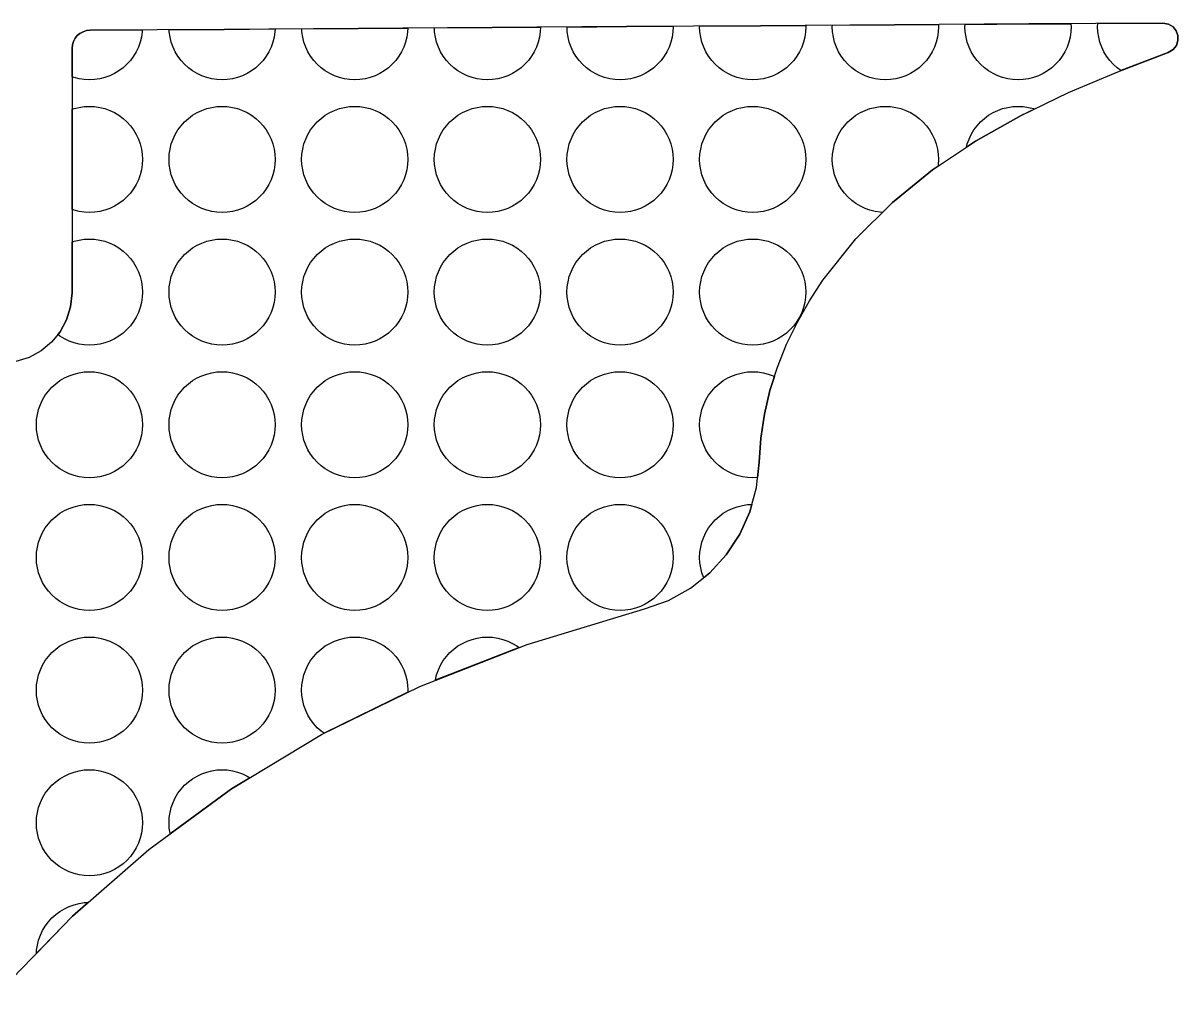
# Model space of a CAD drawing. Header units: millimetres. Extents: x 16 to 138, y -290 to -202.
# Drawn here: x 77.51 to 99.27, y -220.07 to -201.87 of the extents above; entities that cross this region are included whole.
import ezdxf

# ---------------------------------------------------------------- set-up
doc = ezdxf.new("R2010")
doc.units = ezdxf.units.MM
doc.layers.add('background', color=7, linetype='Continuous')
doc.layers.add('outline_2', color=3, linetype='Continuous')

msp = doc.modelspace()

# ---------------------------------------------------------------- linework, layer by layer
at = {"layer": 'background'}
for points in [[(86.348, -201.958), (87.255, -201.952), (87.251, -202.041), (87.236, -202.138), (87.212, -202.233), (87.179, -202.325), (87.137, -202.414), (87.087, -202.498), (87.028, -202.577), (86.962, -202.65), (86.89, -202.716), (86.811, -202.774), (86.727, -202.824), (86.638, -202.866), (86.546, -202.899), (86.45, -202.923), (86.353, -202.938), (86.255, -202.943), (86.157, -202.938), (86.06, -202.923), (85.965, -202.899), (85.873, -202.866), (85.784, -202.824), (85.7, -202.774), (85.621, -202.716), (85.548, -202.65), (85.482, -202.577), (85.424, -202.498), (85.373, -202.414), (85.331, -202.325), (85.298, -202.233), (85.275, -202.138), (85.26, -202.041), (85.256, -201.965)], [(88.875, -201.941), (89.755, -201.935), (89.755, -201.943), (89.751, -202.041), (89.736, -202.138), (89.712, -202.233), (89.679, -202.325), (89.637, -202.414), (89.587, -202.498), (89.528, -202.577), (89.462, -202.65), (89.39, -202.716), (89.311, -202.774), (89.227, -202.824), (89.138, -202.866), (89.046, -202.899), (88.95, -202.923), (88.853, -202.938), (88.755, -202.943), (88.657, -202.938), (88.56, -202.923), (88.465, -202.899), (88.373, -202.866), (88.284, -202.824), (88.2, -202.774), (88.121, -202.716), (88.048, -202.65), (87.982, -202.577), (87.924, -202.498), (87.873, -202.414), (87.831, -202.325), (87.798, -202.233), (87.775, -202.138), (87.76, -202.041), (87.756, -201.949)], [(91.402, -201.925), (92.254, -201.919), (92.255, -201.943), (92.251, -202.041), (92.236, -202.138), (92.212, -202.233), (92.179, -202.325), (92.137, -202.414), (92.087, -202.498), (92.028, -202.577), (91.962, -202.65), (91.89, -202.716), (91.811, -202.774), (91.727, -202.824), (91.638, -202.866), (91.546, -202.899), (91.45, -202.923), (91.353, -202.938), (91.255, -202.943), (91.157, -202.938), (91.06, -202.923), (90.965, -202.899), (90.873, -202.866), (90.784, -202.824), (90.7, -202.774), (90.621, -202.716), (90.548, -202.65), (90.482, -202.577), (90.424, -202.498), (90.373, -202.414), (90.331, -202.325), (90.298, -202.233), (90.275, -202.138), (90.26, -202.041), (90.255, -201.943), (90.256, -201.932)], [(93.929, -201.908), (94.753, -201.902), (94.755, -201.943), (94.751, -202.041), (94.736, -202.138), (94.712, -202.233), (94.679, -202.325), (94.637, -202.414), (94.587, -202.498), (94.528, -202.577), (94.462, -202.65), (94.39, -202.716), (94.311, -202.774), (94.227, -202.824), (94.138, -202.866), (94.046, -202.899), (93.95, -202.923), (93.853, -202.938), (93.755, -202.943), (93.657, -202.938), (93.56, -202.923), (93.465, -202.899), (93.373, -202.866), (93.284, -202.824), (93.2, -202.774), (93.121, -202.716), (93.048, -202.65), (92.982, -202.577), (92.924, -202.498), (92.873, -202.414), (92.831, -202.325), (92.798, -202.233), (92.775, -202.138), (92.76, -202.041), (92.755, -201.943), (92.757, -201.916)], [(96.456, -201.891), (97.253, -201.886), (97.255, -201.943), (97.251, -202.041), (97.236, -202.138), (97.212, -202.233), (97.179, -202.325), (97.137, -202.414), (97.087, -202.498), (97.028, -202.577), (96.962, -202.65), (96.89, -202.716), (96.811, -202.774), (96.727, -202.824), (96.638, -202.866), (96.546, -202.899), (96.45, -202.923), (96.353, -202.938), (96.255, -202.943), (96.157, -202.938), (96.06, -202.923), (95.965, -202.899), (95.873, -202.866), (95.784, -202.824), (95.7, -202.774), (95.621, -202.716), (95.548, -202.65), (95.482, -202.577), (95.424, -202.498), (95.373, -202.414), (95.331, -202.325), (95.298, -202.233), (95.275, -202.138), (95.26, -202.041), (95.255, -201.943), (95.258, -201.899)], [(98.983, -201.874), (99.092, -201.893), (99.176, -201.944), (99.235, -202.019), (99.266, -202.108), (99.268, -202.203), (99.239, -202.294), (99.177, -202.372), (99.082, -202.427), (98.191, -202.768), (98.121, -202.716), (98.048, -202.65), (97.982, -202.577), (97.924, -202.498), (97.873, -202.414), (97.831, -202.325), (97.798, -202.233), (97.775, -202.138), (97.76, -202.041), (97.755, -201.943), (97.758, -201.882)], [(78.455, -202.218), (78.486, -202.16), (78.527, -202.11), (78.577, -202.068), (78.635, -202.036), (78.699, -202.016), (78.767, -202.008), (79.752, -202.002), (79.751, -202.041), (79.736, -202.138), (79.712, -202.233), (79.679, -202.325), (79.637, -202.414), (79.587, -202.498), (79.528, -202.577), (79.462, -202.65), (79.39, -202.716), (79.311, -202.774), (79.227, -202.824), (79.138, -202.866), (79.046, -202.899), (78.95, -202.923), (78.853, -202.938), (78.755, -202.943), (78.657, -202.938), (78.56, -202.923), (78.465, -202.899), (78.427, -202.886), (78.427, -202.354), (78.435, -202.282)], [(81.294, -201.992), (82.253, -201.985), (82.251, -202.041), (82.236, -202.138), (82.212, -202.233), (82.179, -202.325), (82.137, -202.414), (82.087, -202.498), (82.028, -202.577), (81.962, -202.65), (81.89, -202.716), (81.811, -202.774), (81.727, -202.824), (81.638, -202.866), (81.546, -202.899), (81.45, -202.923), (81.353, -202.938), (81.255, -202.943), (81.157, -202.938), (81.06, -202.923), (80.965, -202.899), (80.873, -202.866), (80.784, -202.824), (80.7, -202.774), (80.621, -202.716), (80.548, -202.65), (80.482, -202.577), (80.424, -202.498), (80.373, -202.414), (80.331, -202.325), (80.298, -202.233), (80.275, -202.138), (80.26, -202.041), (80.258, -201.998)], [(83.821, -201.975), (84.754, -201.969), (84.751, -202.041), (84.736, -202.138), (84.712, -202.233), (84.679, -202.325), (84.637, -202.414), (84.587, -202.498), (84.528, -202.577), (84.462, -202.65), (84.39, -202.716), (84.311, -202.774), (84.227, -202.824), (84.138, -202.866), (84.046, -202.899), (83.95, -202.923), (83.853, -202.938), (83.755, -202.943), (83.657, -202.938), (83.56, -202.923), (83.465, -202.899), (83.373, -202.866), (83.284, -202.824), (83.2, -202.774), (83.121, -202.716), (83.048, -202.65), (82.982, -202.577), (82.924, -202.498), (82.873, -202.414), (82.831, -202.325), (82.798, -202.233), (82.775, -202.138), (82.76, -202.041), (82.757, -201.982)], [(78.427, -205.229), (78.427, -204.654), (78.427, -204.079), (78.427, -203.504), (78.427, -203.499), (78.465, -203.486), (78.56, -203.462), (78.657, -203.447), (78.755, -203.443), (78.853, -203.447), (78.95, -203.462), (79.046, -203.486), (79.138, -203.519), (79.227, -203.561), (79.311, -203.611), (79.39, -203.67), (79.462, -203.735), (79.528, -203.808), (79.587, -203.887), (79.637, -203.971), (79.679, -204.06), (79.712, -204.152), (79.736, -204.247), (79.751, -204.345), (79.755, -204.443), (79.751, -204.541), (79.736, -204.638), (79.712, -204.733), (79.679, -204.825), (79.637, -204.914), (79.587, -204.998), (79.528, -205.077), (79.462, -205.15), (79.39, -205.216), (79.311, -205.274), (79.227, -205.324), (79.138, -205.366), (79.046, -205.399), (78.95, -205.423), (78.853, -205.438), (78.755, -205.443), (78.657, -205.438), (78.56, -205.423), (78.465, -205.399), (78.427, -205.386)], [(82.255, -204.443), (82.251, -204.541), (82.236, -204.638), (82.212, -204.733), (82.179, -204.825), (82.137, -204.914), (82.087, -204.998), (82.028, -205.077), (81.962, -205.15), (81.89, -205.216), (81.811, -205.274), (81.727, -205.324), (81.638, -205.366), (81.546, -205.399), (81.45, -205.423), (81.353, -205.438), (81.255, -205.443), (81.157, -205.438), (81.06, -205.423), (80.965, -205.399), (80.873, -205.366), (80.784, -205.324), (80.7, -205.274), (80.621, -205.216), (80.548, -205.15), (80.482, -205.077), (80.424, -204.998), (80.373, -204.914), (80.331, -204.825), (80.298, -204.733), (80.275, -204.638), (80.26, -204.541), (80.255, -204.443), (80.26, -204.345), (80.275, -204.247), (80.298, -204.152), (80.331, -204.06), (80.373, -203.971), (80.424, -203.887), (80.482, -203.808), (80.548, -203.735), (80.621, -203.67), (80.7, -203.611), (80.784, -203.561), (80.873, -203.519), (80.965, -203.486), (81.06, -203.462), (81.157, -203.447), (81.255, -203.443), (81.353, -203.447), (81.45, -203.462), (81.546, -203.486), (81.638, -203.519), (81.727, -203.561), (81.811, -203.611), (81.89, -203.67), (81.962, -203.735), (82.028, -203.808), (82.087, -203.887), (82.137, -203.971), (82.179, -204.06), (82.212, -204.152), (82.236, -204.247), (82.251, -204.345)], [(84.755, -204.443), (84.751, -204.541), (84.736, -204.638), (84.712, -204.733), (84.679, -204.825), (84.637, -204.914), (84.587, -204.998), (84.528, -205.077), (84.462, -205.15), (84.39, -205.216), (84.311, -205.274), (84.227, -205.324), (84.138, -205.366), (84.046, -205.399), (83.95, -205.423), (83.853, -205.438), (83.755, -205.443), (83.657, -205.438), (83.56, -205.423), (83.465, -205.399), (83.373, -205.366), (83.284, -205.324), (83.2, -205.274), (83.121, -205.216), (83.048, -205.15), (82.982, -205.077), (82.924, -204.998), (82.873, -204.914), (82.831, -204.825), (82.798, -204.733), (82.775, -204.638), (82.76, -204.541), (82.755, -204.443), (82.76, -204.345), (82.775, -204.247), (82.798, -204.152), (82.831, -204.06), (82.873, -203.971), (82.924, -203.887), (82.982, -203.808), (83.048, -203.735), (83.121, -203.67), (83.2, -203.611), (83.284, -203.561), (83.373, -203.519), (83.465, -203.486), (83.56, -203.462), (83.657, -203.447), (83.755, -203.443), (83.853, -203.447), (83.95, -203.462), (84.046, -203.486), (84.138, -203.519), (84.227, -203.561), (84.311, -203.611), (84.39, -203.67), (84.462, -203.735), (84.528, -203.808), (84.587, -203.887), (84.637, -203.971), (84.679, -204.06), (84.712, -204.152), (84.736, -204.247), (84.751, -204.345)], [(87.255, -204.443), (87.251, -204.541), (87.236, -204.638), (87.212, -204.733), (87.179, -204.825), (87.137, -204.914), (87.087, -204.998), (87.028, -205.077), (86.962, -205.15), (86.89, -205.216), (86.811, -205.274), (86.727, -205.324), (86.638, -205.366), (86.546, -205.399), (86.45, -205.423), (86.353, -205.438), (86.255, -205.443), (86.157, -205.438), (86.06, -205.423), (85.965, -205.399), (85.873, -205.366), (85.784, -205.324), (85.7, -205.274), (85.621, -205.216), (85.548, -205.15), (85.482, -205.077), (85.424, -204.998), (85.373, -204.914), (85.331, -204.825), (85.298, -204.733), (85.275, -204.638), (85.26, -204.541), (85.255, -204.443), (85.26, -204.345), (85.275, -204.247), (85.298, -204.152), (85.331, -204.06), (85.373, -203.971), (85.424, -203.887), (85.482, -203.808), (85.548, -203.735), (85.621, -203.67), (85.7, -203.611), (85.784, -203.561), (85.873, -203.519), (85.965, -203.486), (86.06, -203.462), (86.157, -203.447), (86.255, -203.443), (86.353, -203.447), (86.45, -203.462), (86.546, -203.486), (86.638, -203.519), (86.727, -203.561), (86.811, -203.611), (86.89, -203.67), (86.962, -203.735), (87.028, -203.808), (87.087, -203.887), (87.137, -203.971), (87.179, -204.06), (87.212, -204.152), (87.236, -204.247), (87.251, -204.345)], [(89.755, -204.443), (89.751, -204.541), (89.736, -204.638), (89.712, -204.733), (89.679, -204.825), (89.637, -204.914), (89.587, -204.998), (89.528, -205.077), (89.462, -205.15), (89.39, -205.216), (89.311, -205.274), (89.227, -205.324), (89.138, -205.366), (89.046, -205.399), (88.95, -205.423), (88.853, -205.438), (88.755, -205.443), (88.657, -205.438), (88.56, -205.423), (88.465, -205.399), (88.373, -205.366), (88.284, -205.324), (88.2, -205.274), (88.121, -205.216), (88.048, -205.15), (87.982, -205.077), (87.924, -204.998), (87.873, -204.914), (87.831, -204.825), (87.798, -204.733), (87.775, -204.638), (87.76, -204.541), (87.755, -204.443), (87.76, -204.345), (87.775, -204.247), (87.798, -204.152), (87.831, -204.06), (87.873, -203.971), (87.924, -203.887), (87.982, -203.808), (88.048, -203.735), (88.121, -203.67), (88.2, -203.611), (88.284, -203.561), (88.373, -203.519), (88.465, -203.486), (88.56, -203.462), (88.657, -203.447), (88.755, -203.443), (88.853, -203.447), (88.95, -203.462), (89.046, -203.486), (89.138, -203.519), (89.227, -203.561), (89.311, -203.611), (89.39, -203.67), (89.462, -203.735), (89.528, -203.808), (89.587, -203.887), (89.637, -203.971), (89.679, -204.06), (89.712, -204.152), (89.736, -204.247), (89.751, -204.345)], [(92.255, -204.443), (92.251, -204.541), (92.236, -204.638), (92.212, -204.733), (92.179, -204.825), (92.137, -204.914), (92.087, -204.998), (92.028, -205.077), (91.962, -205.15), (91.89, -205.216), (91.811, -205.274), (91.727, -205.324), (91.638, -205.366), (91.546, -205.399), (91.45, -205.423), (91.353, -205.438), (91.255, -205.443), (91.157, -205.438), (91.06, -205.423), (90.965, -205.399), (90.873, -205.366), (90.784, -205.324), (90.7, -205.274), (90.621, -205.216), (90.548, -205.15), (90.482, -205.077), (90.424, -204.998), (90.373, -204.914), (90.331, -204.825), (90.298, -204.733), (90.275, -204.638), (90.26, -204.541), (90.255, -204.443), (90.26, -204.345), (90.275, -204.247), (90.298, -204.152), (90.331, -204.06), (90.373, -203.971), (90.424, -203.887), (90.482, -203.808), (90.548, -203.735), (90.621, -203.67), (90.7, -203.611), (90.784, -203.561), (90.873, -203.519), (90.965, -203.486), (91.06, -203.462), (91.157, -203.447), (91.255, -203.443), (91.353, -203.447), (91.45, -203.462), (91.546, -203.486), (91.638, -203.519), (91.727, -203.561), (91.811, -203.611), (91.89, -203.67), (91.962, -203.735), (92.028, -203.808), (92.087, -203.887), (92.137, -203.971), (92.179, -204.06), (92.212, -204.152), (92.236, -204.247), (92.251, -204.345)], [(94.646, -204.641), (93.891, -205.252), (93.703, -205.44), (93.657, -205.438), (93.56, -205.423), (93.465, -205.399), (93.373, -205.366), (93.284, -205.324), (93.2, -205.274), (93.121, -205.216), (93.048, -205.15), (92.982, -205.077), (92.924, -204.998), (92.873, -204.914), (92.831, -204.825), (92.798, -204.733), (92.775, -204.638), (92.76, -204.541), (92.755, -204.443), (92.76, -204.345), (92.775, -204.247), (92.798, -204.152), (92.831, -204.06), (92.873, -203.971), (92.924, -203.887), (92.982, -203.808), (93.048, -203.735), (93.121, -203.67), (93.2, -203.611), (93.284, -203.561), (93.373, -203.519), (93.465, -203.486), (93.56, -203.462), (93.657, -203.447), (93.755, -203.443), (93.853, -203.447), (93.95, -203.462), (94.046, -203.486), (94.138, -203.519), (94.227, -203.561), (94.311, -203.611), (94.39, -203.67), (94.462, -203.735), (94.528, -203.808), (94.587, -203.887), (94.637, -203.971), (94.679, -204.06), (94.712, -204.152), (94.736, -204.247), (94.751, -204.345), (94.755, -204.443), (94.751, -204.541), (94.746, -204.574)], [(96.312, -203.616), (95.456, -204.099), (95.283, -204.214), (95.298, -204.152), (95.331, -204.06), (95.373, -203.971), (95.424, -203.887), (95.482, -203.808), (95.548, -203.735), (95.621, -203.67), (95.7, -203.611), (95.784, -203.561), (95.873, -203.519), (95.965, -203.486), (96.06, -203.462), (96.157, -203.447), (96.255, -203.443), (96.353, -203.447), (96.45, -203.462), (96.546, -203.486), (96.566, -203.493)], [(78.201, -207.693), (78.323, -207.468), (78.401, -207.22), (78.427, -206.954), (78.427, -206.379), (78.427, -205.999), (78.465, -205.986), (78.56, -205.962), (78.657, -205.947), (78.755, -205.943), (78.853, -205.947), (78.95, -205.962), (79.046, -205.986), (79.138, -206.019), (79.227, -206.061), (79.311, -206.111), (79.39, -206.17), (79.462, -206.235), (79.528, -206.308), (79.587, -206.387), (79.637, -206.471), (79.679, -206.56), (79.712, -206.652), (79.736, -206.747), (79.751, -206.845), (79.755, -206.943), (79.751, -207.041), (79.736, -207.138), (79.712, -207.233), (79.679, -207.325), (79.637, -207.414), (79.587, -207.498), (79.528, -207.577), (79.462, -207.65), (79.39, -207.716), (79.311, -207.774), (79.227, -207.824), (79.138, -207.866), (79.046, -207.899), (78.95, -207.923), (78.853, -207.938), (78.755, -207.943), (78.657, -207.938), (78.56, -207.923), (78.465, -207.899), (78.373, -207.866), (78.284, -207.824), (78.2, -207.774), (78.159, -207.744)], [(82.255, -206.943), (82.251, -207.041), (82.236, -207.138), (82.212, -207.233), (82.179, -207.325), (82.137, -207.414), (82.087, -207.498), (82.028, -207.577), (81.962, -207.65), (81.89, -207.716), (81.811, -207.774), (81.727, -207.824), (81.638, -207.866), (81.546, -207.899), (81.45, -207.923), (81.353, -207.938), (81.255, -207.943), (81.157, -207.938), (81.06, -207.923), (80.965, -207.899), (80.873, -207.866), (80.784, -207.824), (80.7, -207.774), (80.621, -207.716), (80.548, -207.65), (80.482, -207.577), (80.424, -207.498), (80.373, -207.414), (80.331, -207.325), (80.298, -207.233), (80.275, -207.138), (80.26, -207.041), (80.255, -206.943), (80.26, -206.845), (80.275, -206.747), (80.298, -206.652), (80.331, -206.56), (80.373, -206.471), (80.424, -206.387), (80.482, -206.308), (80.548, -206.235), (80.621, -206.17), (80.7, -206.111), (80.784, -206.061), (80.873, -206.019), (80.965, -205.986), (81.06, -205.962), (81.157, -205.947), (81.255, -205.943), (81.353, -205.947), (81.45, -205.962), (81.546, -205.986), (81.638, -206.019), (81.727, -206.061), (81.811, -206.111), (81.89, -206.17), (81.962, -206.235), (82.028, -206.308), (82.087, -206.387), (82.137, -206.471), (82.179, -206.56), (82.212, -206.652), (82.236, -206.747), (82.251, -206.845)], [(84.755, -206.943), (84.751, -207.041), (84.736, -207.138), (84.712, -207.233), (84.679, -207.325), (84.637, -207.414), (84.587, -207.498), (84.528, -207.577), (84.462, -207.65), (84.39, -207.716), (84.311, -207.774), (84.227, -207.824), (84.138, -207.866), (84.046, -207.899), (83.95, -207.923), (83.853, -207.938), (83.755, -207.943), (83.657, -207.938), (83.56, -207.923), (83.465, -207.899), (83.373, -207.866), (83.284, -207.824), (83.2, -207.774), (83.121, -207.716), (83.048, -207.65), (82.982, -207.577), (82.924, -207.498), (82.873, -207.414), (82.831, -207.325), (82.798, -207.233), (82.775, -207.138), (82.76, -207.041), (82.755, -206.943), (82.76, -206.845), (82.775, -206.747), (82.798, -206.652), (82.831, -206.56), (82.873, -206.471), (82.924, -206.387), (82.982, -206.308), (83.048, -206.235), (83.121, -206.17), (83.2, -206.111), (83.284, -206.061), (83.373, -206.019), (83.465, -205.986), (83.56, -205.962), (83.657, -205.947), (83.755, -205.943), (83.853, -205.947), (83.95, -205.962), (84.046, -205.986), (84.138, -206.019), (84.227, -206.061), (84.311, -206.111), (84.39, -206.17), (84.462, -206.235), (84.528, -206.308), (84.587, -206.387), (84.637, -206.471), (84.679, -206.56), (84.712, -206.652), (84.736, -206.747), (84.751, -206.845)], [(87.255, -206.943), (87.251, -207.041), (87.236, -207.138), (87.212, -207.233), (87.179, -207.325), (87.137, -207.414), (87.087, -207.498), (87.028, -207.577), (86.962, -207.65), (86.89, -207.716), (86.811, -207.774), (86.727, -207.824), (86.638, -207.866), (86.546, -207.899), (86.45, -207.923), (86.353, -207.938), (86.255, -207.943), (86.157, -207.938), (86.06, -207.923), (85.965, -207.899), (85.873, -207.866), (85.784, -207.824), (85.7, -207.774), (85.621, -207.716), (85.548, -207.65), (85.482, -207.577), (85.424, -207.498), (85.373, -207.414), (85.331, -207.325), (85.298, -207.233), (85.275, -207.138), (85.26, -207.041), (85.255, -206.943), (85.26, -206.845), (85.275, -206.747), (85.298, -206.652), (85.331, -206.56), (85.373, -206.471), (85.424, -206.387), (85.482, -206.308), (85.548, -206.235), (85.621, -206.17), (85.7, -206.111), (85.784, -206.061), (85.873, -206.019), (85.965, -205.986), (86.06, -205.962), (86.157, -205.947), (86.255, -205.943), (86.353, -205.947), (86.45, -205.962), (86.546, -205.986), (86.638, -206.019), (86.727, -206.061), (86.811, -206.111), (86.89, -206.17), (86.962, -206.235), (87.028, -206.308), (87.087, -206.387), (87.137, -206.471), (87.179, -206.56), (87.212, -206.652), (87.236, -206.747), (87.251, -206.845)], [(89.755, -206.943), (89.751, -207.041), (89.736, -207.138), (89.712, -207.233), (89.679, -207.325), (89.637, -207.414), (89.587, -207.498), (89.528, -207.577), (89.462, -207.65), (89.39, -207.716), (89.311, -207.774), (89.227, -207.824), (89.138, -207.866), (89.046, -207.899), (88.95, -207.923), (88.853, -207.938), (88.755, -207.943), (88.657, -207.938), (88.56, -207.923), (88.465, -207.899), (88.373, -207.866), (88.284, -207.824), (88.2, -207.774), (88.121, -207.716), (88.048, -207.65), (87.982, -207.577), (87.924, -207.498), (87.873, -207.414), (87.831, -207.325), (87.798, -207.233), (87.775, -207.138), (87.76, -207.041), (87.755, -206.943), (87.76, -206.845), (87.775, -206.747), (87.798, -206.652), (87.831, -206.56), (87.873, -206.471), (87.924, -206.387), (87.982, -206.308), (88.048, -206.235), (88.121, -206.17), (88.2, -206.111), (88.284, -206.061), (88.373, -206.019), (88.465, -205.986), (88.56, -205.962), (88.657, -205.947), (88.755, -205.943), (88.853, -205.947), (88.95, -205.962), (89.046, -205.986), (89.138, -206.019), (89.227, -206.061), (89.311, -206.111), (89.39, -206.17), (89.462, -206.235), (89.528, -206.308), (89.587, -206.387), (89.637, -206.471), (89.679, -206.56), (89.712, -206.652), (89.736, -206.747), (89.751, -206.845)], [(92.255, -206.943), (92.251, -207.041), (92.236, -207.138), (92.212, -207.233), (92.179, -207.325), (92.137, -207.414), (92.087, -207.498), (92.028, -207.577), (91.962, -207.65), (91.89, -207.716), (91.811, -207.774), (91.727, -207.824), (91.638, -207.866), (91.546, -207.899), (91.45, -207.923), (91.353, -207.938), (91.255, -207.943), (91.157, -207.938), (91.06, -207.923), (90.965, -207.899), (90.873, -207.866), (90.784, -207.824), (90.7, -207.774), (90.621, -207.716), (90.548, -207.65), (90.482, -207.577), (90.424, -207.498), (90.373, -207.414), (90.331, -207.325), (90.298, -207.233), (90.275, -207.138), (90.26, -207.041), (90.255, -206.943), (90.26, -206.845), (90.275, -206.747), (90.298, -206.652), (90.331, -206.56), (90.373, -206.471), (90.424, -206.387), (90.482, -206.308), (90.548, -206.235), (90.621, -206.17), (90.7, -206.111), (90.784, -206.061), (90.873, -206.019), (90.965, -205.986), (91.06, -205.962), (91.157, -205.947), (91.255, -205.943), (91.353, -205.947), (91.45, -205.962), (91.546, -205.986), (91.638, -206.019), (91.727, -206.061), (91.811, -206.111), (91.89, -206.17), (91.962, -206.235), (92.028, -206.308), (92.087, -206.387), (92.137, -206.471), (92.179, -206.56), (92.212, -206.652), (92.236, -206.747), (92.251, -206.845)], [(79.755, -209.443), (79.751, -209.541), (79.736, -209.638), (79.712, -209.733), (79.679, -209.825), (79.637, -209.914), (79.587, -209.998), (79.528, -210.077), (79.462, -210.15), (79.39, -210.216), (79.311, -210.274), (79.227, -210.324), (79.138, -210.366), (79.046, -210.399), (78.95, -210.423), (78.853, -210.438), (78.755, -210.443), (78.657, -210.438), (78.56, -210.423), (78.465, -210.399), (78.373, -210.366), (78.284, -210.324), (78.2, -210.274), (78.121, -210.216), (78.048, -210.15), (77.982, -210.077), (77.924, -209.998), (77.873, -209.914), (77.831, -209.825), (77.798, -209.733), (77.775, -209.638), (77.76, -209.541), (77.755, -209.443), (77.76, -209.345), (77.775, -209.247), (77.798, -209.152), (77.831, -209.06), (77.873, -208.971), (77.924, -208.887), (77.982, -208.808), (78.048, -208.735), (78.121, -208.67), (78.2, -208.611), (78.284, -208.561), (78.373, -208.519), (78.465, -208.486), (78.56, -208.462), (78.657, -208.447), (78.755, -208.443), (78.853, -208.447), (78.95, -208.462), (79.046, -208.486), (79.138, -208.519), (79.227, -208.561), (79.311, -208.611), (79.39, -208.67), (79.462, -208.735), (79.528, -208.808), (79.587, -208.887), (79.637, -208.971), (79.679, -209.06), (79.712, -209.152), (79.736, -209.247), (79.751, -209.345)], [(82.255, -209.443), (82.251, -209.541), (82.236, -209.638), (82.212, -209.733), (82.179, -209.825), (82.137, -209.914), (82.087, -209.998), (82.028, -210.077), (81.962, -210.15), (81.89, -210.216), (81.811, -210.274), (81.727, -210.324), (81.638, -210.366), (81.546, -210.399), (81.45, -210.423), (81.353, -210.438), (81.255, -210.443), (81.157, -210.438), (81.06, -210.423), (80.965, -210.399), (80.873, -210.366), (80.784, -210.324), (80.7, -210.274), (80.621, -210.216), (80.548, -210.15), (80.482, -210.077), (80.424, -209.998), (80.373, -209.914), (80.331, -209.825), (80.298, -209.733), (80.275, -209.638), (80.26, -209.541), (80.255, -209.443), (80.26, -209.345), (80.275, -209.247), (80.298, -209.152), (80.331, -209.06), (80.373, -208.971), (80.424, -208.887), (80.482, -208.808), (80.548, -208.735), (80.621, -208.67), (80.7, -208.611), (80.784, -208.561), (80.873, -208.519), (80.965, -208.486), (81.06, -208.462), (81.157, -208.447), (81.255, -208.443), (81.353, -208.447), (81.45, -208.462), (81.546, -208.486), (81.638, -208.519), (81.727, -208.561), (81.811, -208.611), (81.89, -208.67), (81.962, -208.735), (82.028, -208.808), (82.087, -208.887), (82.137, -208.971), (82.179, -209.06), (82.212, -209.152), (82.236, -209.247), (82.251, -209.345)], [(84.755, -209.443), (84.751, -209.541), (84.736, -209.638), (84.712, -209.733), (84.679, -209.825), (84.637, -209.914), (84.587, -209.998), (84.528, -210.077), (84.462, -210.15), (84.39, -210.216), (84.311, -210.274), (84.227, -210.324), (84.138, -210.366), (84.046, -210.399), (83.95, -210.423), (83.853, -210.438), (83.755, -210.443), (83.657, -210.438), (83.56, -210.423), (83.465, -210.399), (83.373, -210.366), (83.284, -210.324), (83.2, -210.274), (83.121, -210.216), (83.048, -210.15), (82.982, -210.077), (82.924, -209.998), (82.873, -209.914), (82.831, -209.825), (82.798, -209.733), (82.775, -209.638), (82.76, -209.541), (82.755, -209.443), (82.76, -209.345), (82.775, -209.247), (82.798, -209.152), (82.831, -209.06), (82.873, -208.971), (82.924, -208.887), (82.982, -208.808), (83.048, -208.735), (83.121, -208.67), (83.2, -208.611), (83.284, -208.561), (83.373, -208.519), (83.465, -208.486), (83.56, -208.462), (83.657, -208.447), (83.755, -208.443), (83.853, -208.447), (83.95, -208.462), (84.046, -208.486), (84.138, -208.519), (84.227, -208.561), (84.311, -208.611), (84.39, -208.67), (84.462, -208.735), (84.528, -208.808), (84.587, -208.887), (84.637, -208.971), (84.679, -209.06), (84.712, -209.152), (84.736, -209.247), (84.751, -209.345)], [(87.255, -209.443), (87.251, -209.541), (87.236, -209.638), (87.212, -209.733), (87.179, -209.825), (87.137, -209.914), (87.087, -209.998), (87.028, -210.077), (86.962, -210.15), (86.89, -210.216), (86.811, -210.274), (86.727, -210.324), (86.638, -210.366), (86.546, -210.399), (86.45, -210.423), (86.353, -210.438), (86.255, -210.443), (86.157, -210.438), (86.06, -210.423), (85.965, -210.399), (85.873, -210.366), (85.784, -210.324), (85.7, -210.274), (85.621, -210.216), (85.548, -210.15), (85.482, -210.077), (85.424, -209.998), (85.373, -209.914), (85.331, -209.825), (85.298, -209.733), (85.275, -209.638), (85.26, -209.541), (85.255, -209.443), (85.26, -209.345), (85.275, -209.247), (85.298, -209.152), (85.331, -209.06), (85.373, -208.971), (85.424, -208.887), (85.482, -208.808), (85.548, -208.735), (85.621, -208.67), (85.7, -208.611), (85.784, -208.561), (85.873, -208.519), (85.965, -208.486), (86.06, -208.462), (86.157, -208.447), (86.255, -208.443), (86.353, -208.447), (86.45, -208.462), (86.546, -208.486), (86.638, -208.519), (86.727, -208.561), (86.811, -208.611), (86.89, -208.67), (86.962, -208.735), (87.028, -208.808), (87.087, -208.887), (87.137, -208.971), (87.179, -209.06), (87.212, -209.152), (87.236, -209.247), (87.251, -209.345)], [(89.755, -209.443), (89.751, -209.541), (89.736, -209.638), (89.712, -209.733), (89.679, -209.825), (89.637, -209.914), (89.587, -209.998), (89.528, -210.077), (89.462, -210.15), (89.39, -210.216), (89.311, -210.274), (89.227, -210.324), (89.138, -210.366), (89.046, -210.399), (88.95, -210.423), (88.853, -210.438), (88.755, -210.443), (88.657, -210.438), (88.56, -210.423), (88.465, -210.399), (88.373, -210.366), (88.284, -210.324), (88.2, -210.274), (88.121, -210.216), (88.048, -210.15), (87.982, -210.077), (87.924, -209.998), (87.873, -209.914), (87.831, -209.825), (87.798, -209.733), (87.775, -209.638), (87.76, -209.541), (87.755, -209.443), (87.76, -209.345), (87.775, -209.247), (87.798, -209.152), (87.831, -209.06), (87.873, -208.971), (87.924, -208.887), (87.982, -208.808), (88.048, -208.735), (88.121, -208.67), (88.2, -208.611), (88.284, -208.561), (88.373, -208.519), (88.465, -208.486), (88.56, -208.462), (88.657, -208.447), (88.755, -208.443), (88.853, -208.447), (88.95, -208.462), (89.046, -208.486), (89.138, -208.519), (89.227, -208.561), (89.311, -208.611), (89.39, -208.67), (89.462, -208.735), (89.528, -208.808), (89.587, -208.887), (89.637, -208.971), (89.679, -209.06), (89.712, -209.152), (89.736, -209.247), (89.751, -209.345)], [(91.58, -208.795), (91.474, -209.242), (91.405, -209.692), (91.374, -210.145), (91.344, -210.438), (91.255, -210.443), (91.157, -210.438), (91.06, -210.423), (90.965, -210.399), (90.873, -210.366), (90.784, -210.324), (90.7, -210.274), (90.621, -210.216), (90.548, -210.15), (90.482, -210.077), (90.424, -209.998), (90.373, -209.914), (90.331, -209.825), (90.298, -209.733), (90.275, -209.638), (90.26, -209.541), (90.255, -209.443), (90.26, -209.345), (90.275, -209.247), (90.298, -209.152), (90.331, -209.06), (90.373, -208.971), (90.424, -208.887), (90.482, -208.808), (90.548, -208.735), (90.621, -208.67), (90.7, -208.611), (90.784, -208.561), (90.873, -208.519), (90.965, -208.486), (91.06, -208.462), (91.157, -208.447), (91.255, -208.443), (91.353, -208.447), (91.45, -208.462), (91.546, -208.486), (91.638, -208.519), (91.665, -208.531)], [(79.755, -211.943), (79.751, -212.041), (79.736, -212.138), (79.712, -212.233), (79.679, -212.325), (79.637, -212.414), (79.587, -212.498), (79.528, -212.577), (79.462, -212.65), (79.39, -212.716), (79.311, -212.774), (79.227, -212.824), (79.138, -212.866), (79.046, -212.899), (78.95, -212.923), (78.853, -212.938), (78.755, -212.943), (78.657, -212.938), (78.56, -212.923), (78.465, -212.899), (78.373, -212.866), (78.284, -212.824), (78.2, -212.774), (78.121, -212.716), (78.048, -212.65), (77.982, -212.577), (77.924, -212.498), (77.873, -212.414), (77.831, -212.325), (77.798, -212.233), (77.775, -212.138), (77.76, -212.041), (77.755, -211.943), (77.76, -211.845), (77.775, -211.747), (77.798, -211.652), (77.831, -211.56), (77.873, -211.471), (77.924, -211.387), (77.982, -211.308), (78.048, -211.235), (78.121, -211.17), (78.2, -211.111), (78.284, -211.061), (78.373, -211.019), (78.465, -210.986), (78.56, -210.962), (78.657, -210.947), (78.755, -210.943), (78.853, -210.947), (78.95, -210.962), (79.046, -210.986), (79.138, -211.019), (79.227, -211.061), (79.311, -211.111), (79.39, -211.17), (79.462, -211.235), (79.528, -211.308), (79.587, -211.387), (79.637, -211.471), (79.679, -211.56), (79.712, -211.652), (79.736, -211.747), (79.751, -211.845)], [(82.255, -211.943), (82.251, -212.041), (82.236, -212.138), (82.212, -212.233), (82.179, -212.325), (82.137, -212.414), (82.087, -212.498), (82.028, -212.577), (81.962, -212.65), (81.89, -212.716), (81.811, -212.774), (81.727, -212.824), (81.638, -212.866), (81.546, -212.899), (81.45, -212.923), (81.353, -212.938), (81.255, -212.943), (81.157, -212.938), (81.06, -212.923), (80.965, -212.899), (80.873, -212.866), (80.784, -212.824), (80.7, -212.774), (80.621, -212.716), (80.548, -212.65), (80.482, -212.577), (80.424, -212.498), (80.373, -212.414), (80.331, -212.325), (80.298, -212.233), (80.275, -212.138), (80.26, -212.041), (80.255, -211.943), (80.26, -211.845), (80.275, -211.747), (80.298, -211.652), (80.331, -211.56), (80.373, -211.471), (80.424, -211.387), (80.482, -211.308), (80.548, -211.235), (80.621, -211.17), (80.7, -211.111), (80.784, -211.061), (80.873, -211.019), (80.965, -210.986), (81.06, -210.962), (81.157, -210.947), (81.255, -210.943), (81.353, -210.947), (81.45, -210.962), (81.546, -210.986), (81.638, -211.019), (81.727, -211.061), (81.811, -211.111), (81.89, -211.17), (81.962, -211.235), (82.028, -211.308), (82.087, -211.387), (82.137, -211.471), (82.179, -211.56), (82.212, -211.652), (82.236, -211.747), (82.251, -211.845)], [(84.755, -211.943), (84.751, -212.041), (84.736, -212.138), (84.712, -212.233), (84.679, -212.325), (84.637, -212.414), (84.587, -212.498), (84.528, -212.577), (84.462, -212.65), (84.39, -212.716), (84.311, -212.774), (84.227, -212.824), (84.138, -212.866), (84.046, -212.899), (83.95, -212.923), (83.853, -212.938), (83.755, -212.943), (83.657, -212.938), (83.56, -212.923), (83.465, -212.899), (83.373, -212.866), (83.284, -212.824), (83.2, -212.774), (83.121, -212.716), (83.048, -212.65), (82.982, -212.577), (82.924, -212.498), (82.873, -212.414), (82.831, -212.325), (82.798, -212.233), (82.775, -212.138), (82.76, -212.041), (82.755, -211.943), (82.76, -211.845), (82.775, -211.747), (82.798, -211.652), (82.831, -211.56), (82.873, -211.471), (82.924, -211.387), (82.982, -211.308), (83.048, -211.235), (83.121, -211.17), (83.2, -211.111), (83.284, -211.061), (83.373, -211.019), (83.465, -210.986), (83.56, -210.962), (83.657, -210.947), (83.755, -210.943), (83.853, -210.947), (83.95, -210.962), (84.046, -210.986), (84.138, -211.019), (84.227, -211.061), (84.311, -211.111), (84.39, -211.17), (84.462, -211.235), (84.528, -211.308), (84.587, -211.387), (84.637, -211.471), (84.679, -211.56), (84.712, -211.652), (84.736, -211.747), (84.751, -211.845)], [(87.255, -211.943), (87.251, -212.041), (87.236, -212.138), (87.212, -212.233), (87.179, -212.325), (87.137, -212.414), (87.087, -212.498), (87.028, -212.577), (86.962, -212.65), (86.89, -212.716), (86.811, -212.774), (86.727, -212.824), (86.638, -212.866), (86.546, -212.899), (86.45, -212.923), (86.353, -212.938), (86.255, -212.943), (86.157, -212.938), (86.06, -212.923), (85.965, -212.899), (85.873, -212.866), (85.784, -212.824), (85.7, -212.774), (85.621, -212.716), (85.548, -212.65), (85.482, -212.577), (85.424, -212.498), (85.373, -212.414), (85.331, -212.325), (85.298, -212.233), (85.275, -212.138), (85.26, -212.041), (85.255, -211.943), (85.26, -211.845), (85.275, -211.747), (85.298, -211.652), (85.331, -211.56), (85.373, -211.471), (85.424, -211.387), (85.482, -211.308), (85.548, -211.235), (85.621, -211.17), (85.7, -211.111), (85.784, -211.061), (85.873, -211.019), (85.965, -210.986), (86.06, -210.962), (86.157, -210.947), (86.255, -210.943), (86.353, -210.947), (86.45, -210.962), (86.546, -210.986), (86.638, -211.019), (86.727, -211.061), (86.811, -211.111), (86.89, -211.17), (86.962, -211.235), (87.028, -211.308), (87.087, -211.387), (87.137, -211.471), (87.179, -211.56), (87.212, -211.652), (87.236, -211.747), (87.251, -211.845)], [(89.755, -211.943), (89.751, -212.041), (89.736, -212.138), (89.712, -212.233), (89.679, -212.325), (89.637, -212.414), (89.587, -212.498), (89.528, -212.577), (89.462, -212.65), (89.39, -212.716), (89.311, -212.774), (89.227, -212.824), (89.138, -212.866), (89.046, -212.899), (88.95, -212.923), (88.853, -212.938), (88.755, -212.943), (88.657, -212.938), (88.56, -212.923), (88.465, -212.899), (88.373, -212.866), (88.284, -212.824), (88.2, -212.774), (88.121, -212.716), (88.048, -212.65), (87.982, -212.577), (87.924, -212.498), (87.873, -212.414), (87.831, -212.325), (87.798, -212.233), (87.775, -212.138), (87.76, -212.041), (87.755, -211.943), (87.76, -211.845), (87.775, -211.747), (87.798, -211.652), (87.831, -211.56), (87.873, -211.471), (87.924, -211.387), (87.982, -211.308), (88.048, -211.235), (88.121, -211.17), (88.2, -211.111), (88.284, -211.061), (88.373, -211.019), (88.465, -210.986), (88.56, -210.962), (88.657, -210.947), (88.755, -210.943), (88.853, -210.947), (88.95, -210.962), (89.046, -210.986), (89.138, -211.019), (89.227, -211.061), (89.311, -211.111), (89.39, -211.17), (89.462, -211.235), (89.528, -211.308), (89.587, -211.387), (89.637, -211.471), (89.679, -211.56), (89.712, -211.652), (89.736, -211.747), (89.751, -211.845)], [(91.203, -211.08), (91.011, -211.505), (90.757, -211.893), (90.445, -212.234), (90.331, -212.325), (90.298, -212.233), (90.275, -212.138), (90.26, -212.041), (90.255, -211.943), (90.26, -211.845), (90.275, -211.747), (90.298, -211.652), (90.331, -211.56), (90.373, -211.471), (90.424, -211.387), (90.482, -211.308), (90.548, -211.235), (90.621, -211.17), (90.7, -211.111), (90.784, -211.061), (90.873, -211.019), (90.965, -210.986), (91.06, -210.962), (91.157, -210.947), (91.239, -210.943)], [(79.755, -214.443), (79.751, -214.541), (79.736, -214.638), (79.712, -214.733), (79.679, -214.825), (79.637, -214.914), (79.587, -214.998), (79.528, -215.077), (79.462, -215.15), (79.39, -215.216), (79.311, -215.274), (79.227, -215.324), (79.138, -215.366), (79.046, -215.399), (78.95, -215.423), (78.853, -215.438), (78.755, -215.443), (78.657, -215.438), (78.56, -215.423), (78.465, -215.399), (78.373, -215.366), (78.284, -215.324), (78.2, -215.274), (78.121, -215.216), (78.048, -215.15), (77.982, -215.077), (77.924, -214.998), (77.873, -214.914), (77.831, -214.825), (77.798, -214.733), (77.775, -214.638), (77.76, -214.541), (77.755, -214.443), (77.76, -214.345), (77.775, -214.247), (77.798, -214.152), (77.831, -214.06), (77.873, -213.971), (77.924, -213.887), (77.982, -213.808), (78.048, -213.735), (78.121, -213.67), (78.2, -213.611), (78.284, -213.561), (78.373, -213.519), (78.465, -213.486), (78.56, -213.462), (78.657, -213.447), (78.755, -213.443), (78.853, -213.447), (78.95, -213.462), (79.046, -213.486), (79.138, -213.519), (79.227, -213.561), (79.311, -213.611), (79.39, -213.67), (79.462, -213.735), (79.528, -213.808), (79.587, -213.887), (79.637, -213.971), (79.679, -214.06), (79.712, -214.152), (79.736, -214.247), (79.751, -214.345)], [(82.255, -214.443), (82.251, -214.541), (82.236, -214.638), (82.212, -214.733), (82.179, -214.825), (82.137, -214.914), (82.087, -214.998), (82.028, -215.077), (81.962, -215.15), (81.89, -215.216), (81.811, -215.274), (81.727, -215.324), (81.638, -215.366), (81.546, -215.399), (81.45, -215.423), (81.353, -215.438), (81.255, -215.443), (81.157, -215.438), (81.06, -215.423), (80.965, -215.399), (80.873, -215.366), (80.784, -215.324), (80.7, -215.274), (80.621, -215.216), (80.548, -215.15), (80.482, -215.077), (80.424, -214.998), (80.373, -214.914), (80.331, -214.825), (80.298, -214.733), (80.275, -214.638), (80.26, -214.541), (80.255, -214.443), (80.26, -214.345), (80.275, -214.247), (80.298, -214.152), (80.331, -214.06), (80.373, -213.971), (80.424, -213.887), (80.482, -213.808), (80.548, -213.735), (80.621, -213.67), (80.7, -213.611), (80.784, -213.561), (80.873, -213.519), (80.965, -213.486), (81.06, -213.462), (81.157, -213.447), (81.255, -213.443), (81.353, -213.447), (81.45, -213.462), (81.546, -213.486), (81.638, -213.519), (81.727, -213.561), (81.811, -213.611), (81.89, -213.67), (81.962, -213.735), (82.028, -213.808), (82.087, -213.887), (82.137, -213.971), (82.179, -214.06), (82.212, -214.152), (82.236, -214.247), (82.251, -214.345)], [(83.176, -215.256), (83.121, -215.216), (83.048, -215.15), (82.982, -215.077), (82.924, -214.998), (82.873, -214.914), (82.831, -214.825), (82.798, -214.733), (82.775, -214.638), (82.76, -214.541), (82.755, -214.443), (82.76, -214.345), (82.775, -214.247), (82.798, -214.152), (82.831, -214.06), (82.873, -213.971), (82.924, -213.887), (82.982, -213.808), (83.048, -213.735), (83.121, -213.67), (83.2, -213.611), (83.284, -213.561), (83.373, -213.519), (83.465, -213.486), (83.56, -213.462), (83.657, -213.447), (83.755, -213.443), (83.853, -213.447), (83.95, -213.462), (84.046, -213.486), (84.138, -213.519), (84.227, -213.561), (84.311, -213.611), (84.39, -213.67), (84.462, -213.735), (84.528, -213.808), (84.587, -213.887), (84.637, -213.971), (84.679, -214.06), (84.712, -214.152), (84.736, -214.247), (84.751, -214.345), (84.755, -214.443), (84.753, -214.483)], [(85.273, -214.258), (85.275, -214.247), (85.298, -214.152), (85.331, -214.06), (85.373, -213.971), (85.424, -213.887), (85.482, -213.808), (85.548, -213.735), (85.621, -213.67), (85.7, -213.611), (85.784, -213.561), (85.873, -213.519), (85.965, -213.486), (86.06, -213.462), (86.157, -213.447), (86.255, -213.443), (86.353, -213.447), (86.45, -213.462), (86.546, -213.486), (86.638, -213.519), (86.727, -213.561), (86.811, -213.611), (86.852, -213.642)], [(79.755, -216.943), (79.751, -217.041), (79.736, -217.138), (79.712, -217.233), (79.679, -217.325), (79.637, -217.414), (79.587, -217.498), (79.528, -217.577), (79.462, -217.65), (79.39, -217.716), (79.311, -217.774), (79.227, -217.824), (79.138, -217.866), (79.046, -217.899), (78.95, -217.923), (78.853, -217.938), (78.755, -217.943), (78.657, -217.938), (78.56, -217.923), (78.465, -217.899), (78.373, -217.866), (78.284, -217.824), (78.2, -217.774), (78.121, -217.716), (78.048, -217.65), (77.982, -217.577), (77.924, -217.498), (77.873, -217.414), (77.831, -217.325), (77.798, -217.233), (77.775, -217.138), (77.76, -217.041), (77.755, -216.943), (77.76, -216.845), (77.775, -216.747), (77.798, -216.652), (77.831, -216.56), (77.873, -216.471), (77.924, -216.387), (77.982, -216.308), (78.048, -216.235), (78.121, -216.17), (78.2, -216.111), (78.284, -216.061), (78.373, -216.019), (78.465, -215.986), (78.56, -215.962), (78.657, -215.947), (78.755, -215.943), (78.853, -215.947), (78.95, -215.962), (79.046, -215.986), (79.138, -216.019), (79.227, -216.061), (79.311, -216.111), (79.39, -216.17), (79.462, -216.235), (79.528, -216.308), (79.587, -216.387), (79.637, -216.471), (79.679, -216.56), (79.712, -216.652), (79.736, -216.747), (79.751, -216.845)], [(81.431, -216.305), (80.278, -217.149), (80.275, -217.138), (80.26, -217.041), (80.255, -216.943), (80.26, -216.845), (80.275, -216.747), (80.298, -216.652), (80.331, -216.56), (80.373, -216.471), (80.424, -216.387), (80.482, -216.308), (80.548, -216.235), (80.621, -216.17), (80.7, -216.111), (80.784, -216.061), (80.873, -216.019), (80.965, -215.986), (81.06, -215.962), (81.157, -215.947), (81.255, -215.943), (81.353, -215.947), (81.45, -215.962), (81.546, -215.986), (81.638, -216.019), (81.727, -216.061), (81.781, -216.093)], [(78.437, -218.702), (77.757, -219.403), (77.76, -219.345), (77.775, -219.247), (77.798, -219.152), (77.831, -219.06), (77.873, -218.971), (77.924, -218.887), (77.982, -218.808), (78.048, -218.735), (78.121, -218.67), (78.2, -218.611), (78.284, -218.561), (78.373, -218.519), (78.465, -218.486), (78.56, -218.462), (78.657, -218.447), (78.732, -218.444)]]:
    msp.add_lwpolyline(points, close=True, dxfattribs=at)
at = {"layer": 'outline_2'}
msp.add_lwpolyline([(77.108, -220.072), (78.437, -218.702), (79.873, -217.446), (81.431, -216.305), (83.128, -215.28), (84.98, -214.372), (87.004, -213.582), (89.217, -212.913), (89.67, -212.752), (90.081, -212.523), (90.445, -212.234), (90.757, -211.893), (91.011, -211.505), (91.203, -211.08), (91.325, -210.624), (91.374, -210.145), (91.405, -209.692), (91.474, -209.242), (91.58, -208.795), (91.721, -208.356), (91.894, -207.926), (92.096, -207.509), (92.325, -207.106), (92.579, -206.72), (93.2, -205.942), (93.891, -205.252), (94.646, -204.641), (95.456, -204.099), (96.312, -203.616), (97.207, -203.183), (98.133, -202.79), (99.082, -202.427), (99.177, -202.372), (99.239, -202.294), (99.268, -202.203), (99.266, -202.108), (99.235, -202.019), (99.176, -201.944), (99.092, -201.893), (98.983, -201.874), (96.456, -201.891), (93.929, -201.908), (91.402, -201.925), (88.875, -201.941), (86.348, -201.958), (83.821, -201.975), (81.294, -201.992), (78.767, -202.008), (78.699, -202.016), (78.635, -202.036), (78.577, -202.068), (78.527, -202.11), (78.486, -202.16), (78.455, -202.218), (78.435, -202.282), (78.427, -202.354), (78.427, -202.354), (78.427, -202.929), (78.427, -203.504), (78.427, -204.079), (78.427, -204.654), (78.427, -205.229), (78.427, -205.804), (78.427, -206.379), (78.427, -206.954), (78.401, -207.22), (78.323, -207.468), (78.201, -207.693), (78.039, -207.889), (77.843, -208.051), (77.618, -208.173), (77.37, -208.251)], dxfattribs=at)

doc.saveas('drawing.dxf')
